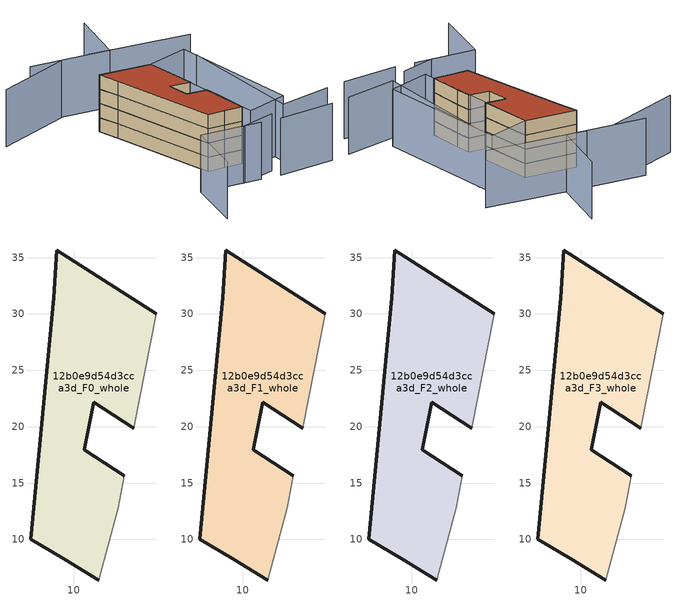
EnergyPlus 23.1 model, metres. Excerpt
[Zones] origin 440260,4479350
12b0e9d54d3cca3d_F0_whole
 floor ground (EU_floor_Construction): 12.26,6.39 13.95,12.8 14.51,15.67 10.97,17.93 11.81,22.16 15.33,19.86 17.34,30.01 8.49,35.67 8.25,31.46 6.21,10 9.12,8.29 z0
 wall outside (EU_wall_Construction): 15.33,19.86 11.81,22.16 10.97,17.93 14.51,15.67 / 12.26,6.39 9.12,8.29 6.21,10 8.25,31.46 8.49,35.67 17.34,30.01 z0:3
 wall adiabatic (EU_wall_Construction): 17.34,30.01 15.33,19.86 / 14.51,15.67 13.95,12.8 12.26,6.39 z0:3
12b0e9d54d3cca3d_F1_whole
 floor to 12b0e9d54d3cca3d_F0_whole (EU_floor_Construction): 12.26,6.39 13.95,12.8 14.5,15.67 10.96,17.93 11.81,22.16 15.33,19.86 17.33,30.01 8.49,35.67 8.25,31.46 6.21,10 9.12,8.29 z3
 wall outside (EU_wall_Construction): 15.33,19.86 11.81,22.16 10.97,17.93 14.51,15.67 / 12.26,6.39 9.12,8.29 6.21,10 8.25,31.46 8.49,35.67 17.34,30.01 z3:6
 wall adiabatic (EU_wall_Construction): 17.34,30.01 15.33,19.86 / 14.51,15.67 13.95,12.8 12.26,6.39 z3:6
12b0e9d54d3cca3d_F2_whole
 floor to 12b0e9d54d3cca3d_F1_whole (EU_floor_Construction): 12.26,6.39 13.95,12.8 14.5,15.67 10.96,17.93 11.81,22.16 15.33,19.86 17.33,30.01 8.49,35.67 8.25,31.46 6.21,10 9.12,8.29 z6
 wall outside (EU_wall_Construction): 15.33,19.86 11.81,22.16 10.97,17.93 14.51,15.67 / 12.26,6.39 9.12,8.29 6.21,10 8.25,31.46 8.49,35.67 17.34,30.01 z6:9
 wall adiabatic (EU_wall_Construction): 17.34,30.01 15.33,19.86 / 14.51,15.67 13.95,12.8 12.26,6.39 z6:9
12b0e9d54d3cca3d_F3_whole
 floor to 12b0e9d54d3cca3d_F2_whole (EU_floor_Construction): 12.26,6.39 13.95,12.8 14.5,15.67 10.96,17.93 11.81,22.16 15.33,19.86 17.33,30.01 8.49,35.67 8.25,31.46 6.21,10 9.12,8.29 z9
 wall outside (EU_wall_Construction): 15.33,19.86 11.81,22.16 10.97,17.93 14.51,15.67 / 12.26,6.39 9.12,8.29 6.21,10 8.25,31.46 8.49,35.67 17.34,30.01 z9:12
 wall adiabatic (EU_wall_Construction): 17.34,30.01 15.33,19.86 / 14.51,15.67 13.95,12.8 12.26,6.39 z9:12
 roof outside (EU_roof_Construction): 17.34,30.01 15.33,19.86 11.81,22.16 10.97,17.93 14.51,15.67 13.95,12.8 12.26,6.39 9.12,8.29 6.21,10 8.25,31.46 8.49,35.67 z12
shading: 12.43,-2.09 22.59,-6.82 / 5.95,1.95 12.99,0.33 / -7.59,-3.22 -1.52,6.64 / -1.52,6.64 9.09,0.1 / 27.44,-2.64 17.32,0.53 / 17.32,0.53 24.98,24.99 / 31.32,30.41 14.33,41.79 / 24.16,49.3 17.8,39.46 / 17.8,39.46 4.16,48.26 / 9.23,44.68 -6,46.98 / 11.8,4.23 17.33,30.01 / 17.33,30.01 25.68,28.22 / 25.68,28.22 20.14,2.43 / 20.14,2.43 11.8,4.23 z0:12
[Building]
EU S2 Campaign: North Axis=0; Terrain=City; Solar Distribution=FullExterior
[Site:Location]
Madrid: Latitude=40.5; Longitude=-3.5; Time Zone=1; Elevation=609
[SizingPeriod:WeatherFileDays]
AnnualSizingPeriod: Begin Month=1; Begin Day of Month=1; End Month=12; End Day of Month=31; Day of Week for Start Day=Monday; Use Weather File Daylight Saving Period=No; Use Weather File Rain and Snow Indicators=No
[MATERIAL]
EU_InternalMass_Material: Roughness=MediumRough; Thickness=0.1; Conductivity=1; Density=1800; Specific Heat=900; Thermal Absorptance=0.9; Solar Absorptance=0.7; Visible Absorptance=0.7
[MATERIAL:NOMASS] Roughness=MediumRough; Thermal Absorptance=0.9; Solar Absorptance=0.7; Visible Absorptance=0.7
Name | Thermal Resistance
EU_wall_NoMass | 1.60022
EU_roof_NoMass | 1.57597
EU_floor_NoMass | 0.470652
[CONSTRUCTION]
EU_wall_Construction: EU_wall_NoMass
EU_roof_Construction: EU_roof_NoMass
EU_floor_Construction: EU_floor_NoMass
EU_InternalMass_Construction: EU_InternalMass_Material
[ZONE] Type=1; Multiplier=1; Ceiling Height=autocalculate; Volume=556.851; Floor Area=autocalculate; Part of Total Floor Area=Yes
12b0e9d54d3cca3d_F0_whole; 12b0e9d54d3cca3d_F1_whole; 12b0e9d54d3cca3d_F2_whole; 12b0e9d54d3cca3d_F3_whole
[INTERNALMASS] Construction=EU_InternalMass_Construction; Surface Area=185.617
Name | Zone or ZoneList
12b0e9d54d3cca3d_F0_whole_EU_InternalMass | 12b0e9d54d3cca3d_F0_whole
12b0e9d54d3cca3d_F1_whole_EU_InternalMass | 12b0e9d54d3cca3d_F1_whole
12b0e9d54d3cca3d_F2_whole_EU_InternalMass | 12b0e9d54d3cca3d_F2_whole
12b0e9d54d3cca3d_F3_whole_EU_InternalMass | 12b0e9d54d3cca3d_F3_whole
[OTHEREQUIPMENT] Fuel Type=Electricity; Design Level Calculation Method=Watts/Area; Power per Zone Floor Area=1; Fraction Latent=0; Fraction Radiant=0; Fraction Lost=0; Carbon Dioxide Generation Rate=0; EndUse Subcategory=EU_Step8_InternalGains
Name | Zone or ZoneList or Space or SpaceList | Schedule
EU_Step8_InternalGain_12b0e9d54d3cca3d_F0_whole_f000 | 12b0e9d54d3cca3d_F0_whole | EU_Step8_GainSchedule_12b0e9d54d3cca3d_F0_whole_f000
EU_Step8_InternalGain_12b0e9d54d3cca3d_F1_whole_f000 | 12b0e9d54d3cca3d_F1_whole | EU_Step8_GainSchedule_12b0e9d54d3cca3d_F1_whole_f000
EU_Step8_InternalGain_12b0e9d54d3cca3d_F2_whole_f000 | 12b0e9d54d3cca3d_F2_whole | EU_Step8_GainSchedule_12b0e9d54d3cca3d_F2_whole_f000
EU_Step8_InternalGain_12b0e9d54d3cca3d_F3_whole_f000 | 12b0e9d54d3cca3d_F3_whole | EU_Step8_GainSchedule_12b0e9d54d3cca3d_F3_whole_f000
[ZONEVENTILATION:DESIGNFLOWRATE] Schedule=EU_AlwaysOn; Design Flow Rate Calculation Method=AirChanges/Hour; Air Changes per Hour=0.480704; Ventilation Type=Natural; Fan Pressure Rise=0; Fan Total Efficiency=1; Constant Term Coefficient=1; Temperature Term Coefficient=0; Velocity Term Coefficient=0; Velocity Squared Term Coefficient=0; Minimum Indoor Temperature=-100; Maximum Indoor Temperature=100; Delta Temperature=-100; Minimum Outdoor Temperature=-100; Maximum Outdoor Temperature=100; Maximum Wind Speed=40
Name | Zone or ZoneList or Space or SpaceList
EU_ConstantAir_12b0e9d54d3cca3d_F0_whole | 12b0e9d54d3cca3d_F0_whole
EU_ConstantAir_12b0e9d54d3cca3d_F1_whole | 12b0e9d54d3cca3d_F1_whole
EU_ConstantAir_12b0e9d54d3cca3d_F2_whole | 12b0e9d54d3cca3d_F2_whole
EU_ConstantAir_12b0e9d54d3cca3d_F3_whole | 12b0e9d54d3cca3d_F3_whole
[HVACTEMPLATE:THERMOSTAT] Constant Heating Setpoint=20; Constant Cooling Setpoint=50
EU_HeatOnly_12b0e9d54d3cca3d_F0_whole; EU_HeatOnly_12b0e9d54d3cca3d_F1_whole; EU_HeatOnly_12b0e9d54d3cca3d_F2_whole; EU_HeatOnly_12b0e9d54d3cca3d_F3_whole
[HVACTEMPLATE:ZONE:IDEALLOADSAIRSYSTEM] System Availability Schedule=EU_AlwaysOn; Maximum Heating Supply Air Temperature=50; Minimum Cooling Supply Air Temperature=13; Maximum Heating Supply Air Humidity Ratio=0.0156; Minimum Cooling Supply Air Humidity Ratio=0.0077; Heating Limit=NoLimit; Cooling Limit=NoLimit; Heating Availability Schedule=EU_AlwaysOn; Cooling Availability Schedule=EU_CoolingOff; Dehumidification Control Type=ConstantSensibleHeatRatio; Cooling Sensible Heat Ratio=0.7; Dehumidification Setpoint=60; Humidification Control Type=None; Humidification Setpoint=30; Outdoor Air Method=None; Outdoor Air Flow Rate per Person=0.00944; Outdoor Air Flow Rate per Zone Floor Area=0; Outdoor Air Flow Rate per Zone=0; Demand Controlled Ventilation Type=None; Outdoor Air Economizer Type=NoEconomizer; Heat Recovery Type=None; Sensible Heat Recovery Effectiveness=0.7; Latent Heat Recovery Effectiveness=0.65
Name | Template Thermostat
12b0e9d54d3cca3d_F0_whole | EU_HeatOnly_12b0e9d54d3cca3d_F0_whole
12b0e9d54d3cca3d_F1_whole | EU_HeatOnly_12b0e9d54d3cca3d_F1_whole
12b0e9d54d3cca3d_F2_whole | EU_HeatOnly_12b0e9d54d3cca3d_F2_whole
12b0e9d54d3cca3d_F3_whole | EU_HeatOnly_12b0e9d54d3cca3d_F3_whole
[SIZING:ZONE] Zone Cooling Design Supply Air Temperature Input Method=SupplyAirTemperature; Zone Cooling Design Supply Air Temperature=13; Zone Heating Design Supply Air Temperature Input Method=SupplyAirTemperature; Zone Heating Design Supply Air Temperature=50; Zone Cooling Design Supply Air Humidity Ratio=0.008; Zone Heating Design Supply Air Humidity Ratio=0.008; Cooling Design Air Flow Method=DesignDay; Cooling Design Air Flow Rate=0; Cooling Minimum Air Flow per Zone Floor Area=0.000762; Cooling Minimum Air Flow=0; Cooling Minimum Air Flow Fraction=0.2; Heating Design Air Flow Method=DesignDay; Heating Design Air Flow Rate=0; Heating Maximum Air Flow per Zone Floor Area=0.002032; Heating Maximum Air Flow=0.141576; Heating Maximum Air Flow Fraction=0.3; Account for Dedicated Outdoor Air System=No; Dedicated Outdoor Air System Control Strategy=NeutralSupplyAir; Dedicated Outdoor Air Low Setpoint Temperature for Design=autosize; Dedicated Outdoor Air High Setpoint Temperature for Design=autosize; Zone Load Sizing Method=Sensible Load Only No Latent Load; Zone Latent Cooling Design Supply Air Humidity Ratio Input Method=HumidityRatioDifference; Zone Cooling Design Supply Air Humidity Ratio Difference=0.005; Zone Latent Heating Design Supply Air Humidity Ratio Input Method=HumidityRatioDifference; Zone Humidification Design Supply Air Humidity Ratio Difference=0.005
12b0e9d54d3cca3d_F0_whole; 12b0e9d54d3cca3d_F1_whole; 12b0e9d54d3cca3d_F2_whole; 12b0e9d54d3cca3d_F3_whole
[SCHEDULE:CONSTANT]
Name | Hourly Value
EU_AlwaysOn | 1
EU_CoolingOff | 0
[SCHEDULE:FILE] Column Number=1; Rows to Skip at Top=0; Number of Hours of Data=8760; Column Separator=Comma; Interpolate to Timestep=No; Minutes per Item=60; Adjust Schedule for Daylight Savings=Yes
Name | File
EU_Step8_GainSchedule_12b0e9d54d3cca3d_F0_whole_f000 | ../../schedules/12b0e9d54d3cca3d/12b0e9d54d3cca3d_F0_whole_f000_gain.csv
EU_Step8_GainSchedule_12b0e9d54d3cca3d_F1_whole_f000 | ../../schedules/12b0e9d54d3cca3d/12b0e9d54d3cca3d_F1_whole_f000_gain.csv
EU_Step8_GainSchedule_12b0e9d54d3cca3d_F2_whole_f000 | ../../schedules/12b0e9d54d3cca3d/12b0e9d54d3cca3d_F2_whole_f000_gain.csv
EU_Step8_GainSchedule_12b0e9d54d3cca3d_F3_whole_f000 | ../../schedules/12b0e9d54d3cca3d/12b0e9d54d3cca3d_F3_whole_f000_gain.csv
